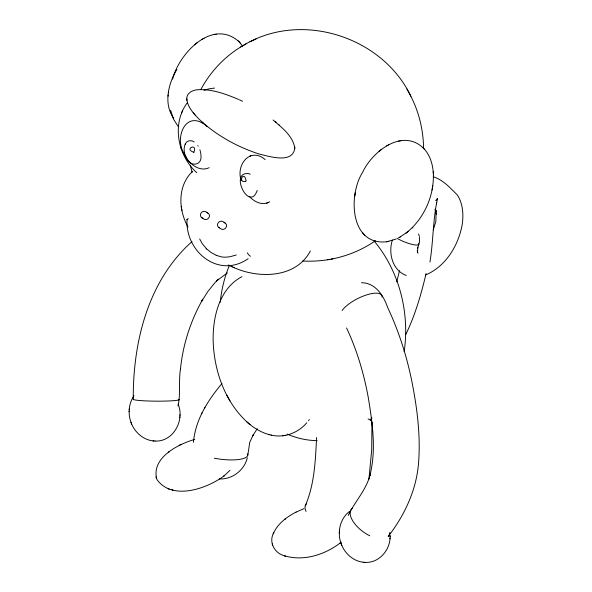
<?xml version="1.0" encoding="UTF-8"?>
<svg xmlns="http://www.w3.org/2000/svg" width="592" height="592" viewBox="0 0 592 592"><rect width="100%" height="100%" fill="white"/><g stroke="black" fill="none" stroke-linecap="round" stroke-linejoin="round"><path stroke-width="0.89" d="M316.602 437.547C315.403 460.524 314.574 484.397 305.257 505.82M133.274 399.237C132.837 342.398 148.022 280.46 192.045 241.566M176.89 69.449C168.232 83.65 163.385 103.815 173.663 118.341M433.381 175.632C433.596 197.092 423.68 218.618 407.096 232.279M131.246 423.036C127.761 414.2 128.553 403.603 133.992 395.715M155.134 441.055C173.463 441.95 184.978 419.987 178.081 404.114M341.406 544.374C336.863 533.148 339.675 518.747 349.643 511.34M365.294 562.393C379.598 563.133 391.023 549.013 390.054 535.257M129.123 411.766L129.16 411.018M129.226 409.649L129.263 408.894M179.783 417.545L179.82 416.798M179.887 415.429L179.924 414.681M339.283 533.103L339.327 532.349M339.386 530.98L339.423 530.232M389.943 538.883L389.98 538.135M390.047 536.766L390.084 536.012M186.835 99.486C185.999 93.255 192.711 89.836 198.039 89.718C212.114 88.904 225.744 94.047 238.495 99.404M294.786 147.896C293.084 164.354 268.82 156.244 258.911 153.964C236.985 146.742 216.154 135.316 199.326 119.399C193.776 113.694 187.494 107.182 186.776 98.842M168.039 96.2L168.165 95.053M168.387 92.966L168.513 91.834M409.065 92.944C418.455 109.779 423.339 129.004 423.569 148.259C402.39 127.68 372.161 151.582 362.526 172.487C347.933 195.471 350.146 246.494 387.442 241.662M220.217 302.231C221.519 289.532 224.523 276.997 229.467 265.223M404.173 351.663C409.849 312.872 399.459 271.395 374.203 241.122M247.826 455.041L249.794 442.209L253.213 434.898L252.747 435.756L257.298 428.652M193.429 442.342C195.345 419.987 207.836 400.266 221.993 383.52M368.905 479.387L371.724 449.594L371.931 422.607M246.057 180.575C244.096 169.749 237.274 183.157 245.687 181.47M429.962 261.982C433.166 242.372 432.922 222.333 436.637 202.79L436.408 203.877L437.162 200.732M354.675 196.648L355.008 194.746M355.059 194.398L355.392 192.518M432.456 187.775L432.789 185.881M432.071 190.01L432.404 188.13M257.194 190.417C249.424 213.113 228.549 170.762 249.04 173.708M399.489 270.751L396.751 281.881M426.099 273.452C421.186 294.409 415.133 315.284 405.683 334.687M392.392 240.019C388.1 253.043 392.392 270.359 406.29 275.48M348.244 515.462C354.911 501.446 366.596 489.651 370.289 474.051L369.763 475.879C376.497 450.371 372.494 423.554 368.35 397.95C363.976 373.855 357.02 350.153 346.549 327.975M247.308 457.749C244.466 470.24 232.175 479.542 219.41 478.95M178.029 405.949C180.804 393.784 178.481 380.93 180.53 368.587L180.434 369.512C182.802 344.87 190.572 320.812 202.767 299.286L201.361 301.72L207.94 291.412L214.852 282.784L218.455 279.128L216.443 281.052L227.38 272.897M172.583 79.121C179.036 53.458 212.528 17.938 239.005 41.699M187.139 103.008C171.48 124.113 177.778 155.792 196.781 172.701M245.969 180.937L245.806 181.307M433.27 229.888L435.853 221.504L436.104 212.491M273.46 533.274C268.716 542.08 274.496 552.987 283.768 555.57C303.444 561.875 325.585 554.608 341.295 542.131M181.381 113.449L181.848 112.369M182.114 111.71L182.565 110.637M273.534 533.103C277.966 523.461 286.942 516.779 296.17 512.05M273.201 533.866L273.785 532.511M185.296 143.945C183.098 148.562 184.23 154.135 186.658 158.434M185.407 143.745C186.894 140.422 191.386 139.801 194.117 141.932M185.17 144.196L185.533 143.508M201.554 413.771L202.005 412.927M204.484 408.317L204.95 407.459M310.371 250.978C295.948 278.44 258.445 278.876 233.337 267.34M200.851 89.533C210.626 71.166 225.582 55.574 243.652 45.236M388.308 536.315C404.721 515.055 416.546 489.732 418.574 462.707C420.697 435.305 417.108 407.799 411.766 380.945C406.6 355.666 398.697 330.921 387.693 307.566C383.712 295.859 375.365 282.569 361.431 282.747M308.528 420.638L309.305 419.565M437.651 199.223L436.829 200.155M229.999 470.3L224.035 475.931M306.782 422.769C298.213 432.93 284.079 438.287 271.018 435.053M192.726 171.258C177.371 185.481 178.251 209.827 188.012 226.951M370.333 419.661L372.05 418.041M194.679 439.412C178.074 444.163 150.797 457.971 156.887 479.439C172.205 501.106 207.37 488.592 224.501 475.561M399.445 237.407L398.808 237.755L406.978 232.367M194.546 44.748L197.121 42.676M379.072 151.286L381.655 149.214M405.809 233.307L408.391 231.243M223.421 476.419L223.872 476.057M339.608 543.5L340.06 543.138M340.222 543.012L340.689 542.642M168.291 452.48L168.764 452.103M168.912 451.977L169.379 451.607M284.478 519.554L284.952 519.184M285.1 519.058L285.566 518.688M193.836 152.299C198.031 142.391 183.254 148.962 193.887 152.277M375.365 240.774C354.268 255.478 328.094 262.493 302.468 260.998M243.786 45.162C300.817 10.53 382.351 36.43 410.892 96.259M240.663 46.968L246.627 43.512M248.159 258.674C218.914 279.158 185.104 251.822 187.035 219.417M268.983 202.183L269.619 201.82M202.124 39.331L202.908 38.902M203.485 38.576L204.122 38.228M386.657 145.869L387.442 145.44M388.019 145.121L388.655 144.766M400.022 237.089L400.806 236.652M241.965 276.656C219.588 288.356 212.787 316.676 213.142 340.045C213.867 370.592 224.96 402.501 248.277 423.11M179.235 445.347L181.352 444.289M296.081 512.095L303.888 508.676M208.65 167.906L209.176 167.654M249.913 41.81L252.873 40.448M253.235 40.263L256.018 38.991M265.135 159.588C250.409 146.742 235.653 164.694 241.196 180.449M249.299 196.366C253.864 201.583 261.627 205.609 268.457 202.434M396.144 239.042L386.657 241.802M425.811 274.866C445.746 266.43 458.297 245.673 462.123 224.982C463.706 214.896 463.018 203.789 457.372 194.997C450.394 188.123 443.334 180.064 433.758 176.956M236.275 254.982L230.029 256.75L225.478 257.217L221.874 256.995L216.206 255.344L216.687 255.544L211.292 252.629L206.268 248.647L206.578 248.943L202.138 243.519L199.696 239.02M208.021 168.195C199.127 171.451 190.254 164.398 185.932 157.102M249.676 156.133L250.867 155.726M266.629 203.123L267.828 202.716M203.974 90.31L209.22 88.807L214.548 88.075M215.488 34.321L216.272 34.188M400.022 140.859L400.806 140.726M327.598 259.755L329.108 259.488M331.157 259.118L332.919 258.808M214.089 34.573L214.704 34.462M398.623 141.111L399.23 141.007M388.226 241.521L388.84 241.418M282.399 435.808L285.818 435.312M317.105 440.64C306.811 440.529 296.57 438.184 287.142 434.091M155.185 441.055L153.75 440.973M365.345 562.393L363.91 562.311M130.965 422.333C134.317 431.864 142.909 439.797 153.15 440.914M341.125 543.663C344.485 553.194 353.069 561.135 363.31 562.245M153.032 440.899L153.809 440.981M363.192 562.237L363.969 562.311M171.821 489.762L172.279 489.858M172.516 489.91L172.96 490.006M246.472 421.563C253.028 427.498 260.732 432.426 269.36 434.661M269.205 434.624L271.432 435.157M168.165 488.703L168.631 488.859M168.772 488.911L169.231 489.059M284.352 555.784L284.819 555.94M284.959 555.984L285.418 556.14M228.253 265.001L232.33 266.896M231.376 266.481L234.18 267.702M239.316 99.782L242.609 101.299M249.558 173.937L250.179 174.285M412.224 227.55L412.942 227.964M224.065 222.303C219.536 218.374 214.245 225.574 219.965 228.29C224.494 232.219 229.777 225.019 224.065 222.303L224.516 222.614M206.978 212.439C202.449 208.51 197.158 215.71 202.878 218.426C207.407 222.355 212.691 215.155 206.978 212.439L207.429 212.75M204.159 124.179C184.956 110.785 174.633 138.484 183.816 153.121M202.427 218.115L202.878 218.426M204.773 124.623L207.178 126.688M273.09 119.976C281.888 127.643 293.225 136.071 294.838 148.533M435.031 209.916L436.726 211.499L435.105 209.102L436.393 214.237M248.381 423.191L250.031 424.605M275.206 121.634L276.057 122.366M278.425 124.394L279.357 125.193M202.257 122.181L203.189 122.981M205.565 125.008L206.416 125.741M224.745 222.799L225.189 223.206M207.659 212.935L208.11 213.342M218.833 227.387L219.277 227.794M201.746 217.516L202.19 217.93M423.842 148.562C431.057 156.192 433.507 167.173 433.455 177.393M239.309 42.025L242.365 45.821M362.718 233.019L363.621 233.958M363.925 234.284L364.798 235.194M422.666 147.334L424.745 149.51M238.132 40.789L240.211 42.972M193.207 112.709L193.932 113.575M194.346 114.078L195.049 114.922M178.185 126.481L173.515 119.17L170.6 110.312M186.458 158.086C189.758 166.929 202.397 166.197 200.94 155.274M197.75 145.58L198.105 146.12M183.409 152.233L185.858 156.961M185.348 156.14L186.421 157.886M226.877 395.286L228.26 397.78M228.66 398.512L229.985 400.895M406.896 89.022L408.68 92.271M183.89 153.284L184.282 154.149M417.671 252.414L418.004 253.213M341.547 544.736L341.828 545.432M131.387 423.398L131.661 424.094M418.551 234.018L419.395 236.4M199.889 149.82L200.296 151.13M180.493 146.483L180.9 147.741M181.122 148.437L181.522 149.672M272.187 543.907L272.32 544.403M272.372 544.581L272.512 545.084M155.999 476.826L156.133 477.322M156.184 477.5L156.325 478.003M192.037 172.309L190.358 165.183M200.459 151.774L200.784 153.432M371.258 417.982L371.621 419.691M181.219 206.319L181.922 210.456M417.234 250.675L417.53 252.451L417.797 247.33L417.575 248.366L419.484 241.995L419.506 237.229M389.854 532.371L389.95 533.126M294.705 146.934L294.757 147.571M200.858 154.053L200.91 154.63M186.857 99.804L186.917 100.44M433.226 171.621L433.292 173.367M418.781 243.623A13.29 2.893 20.9 0 1 411.595 244.274A13.29 2.893 20.9 0 1 397.01 238.206M368.12 418.958A27.787 7.703 -3.1 0 1 371.465 424.094M306.079 511.429A27.787 12.04 20.5 0 1 306.649 503.585M247.663 453.82A27.787 7.903 8 0 1 214.334 458.215M342.095 310.534A22.955 7.962 -26.8 0 1 365.826 295.164A22.955 7.962 -26.8 0 1 382.055 297.117M369.763 535.797A22.955 11.241 36.1 0 1 352.543 507.929M389.455 533.34A22.955 11.241 36.1 0 1 389.299 534.191M388.7 535.723A22.955 11.241 36.1 0 1 388.248 536.389M178.932 399.311A22.955 1.746 0.4 0 1 157.198 401.169A22.955 1.746 0.4 0 1 133.326 399.141M187.405 219.839A4.225 0.992 -0.9 0 1 188.286 218.722M250.446 256.24A4.225 1.665 54.9 0 1 247.338 252.814M437.31 198.401L437.214 198.801L437.31 198.401M436.437 199.948L435.875 200.57L436.445 199.948"/></g></svg>
